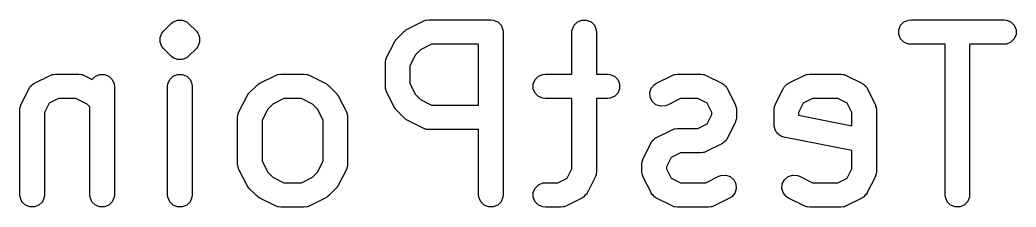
# Model space of a CAD drawing. Extents: x 2.55 to 11.37, y -10.03 to -5.53.
# Drawn here: x 2.8201 to 3.0603, y -8.0254 to -7.9801 of the extents above; entities that cross this region are included whole.
import ezdxf

# ---------------------------------------------------------------- set-up
doc = ezdxf.new("R2010")
doc.units = 0
doc.header["$MEASUREMENT"] = 0
doc.layers.add('BLACK', color=7, linetype='CONTINUOUS')

msp = doc.modelspace()

# ---------------------------------------------------------------- linework, layer by layer
at = {"layer": 'BLACK', "linetype": 'CONTINUOUS'}
for p, q in [((2.85469, -7.98288), (2.85657, -7.98101)), ((2.85657, -7.98101), (2.85701, -7.98064)), ((2.85701, -7.98064), (2.85808, -7.9802)), ((2.85808, -7.9802), (2.85923, -7.9802)), ((2.85923, -7.9802), (2.85923, -7.9802)), ((2.85923, -7.9802), (2.86029, -7.98064)), ((2.86029, -7.98064), (2.86074, -7.98101)), ((2.86074, -7.98101), (2.86262, -7.98288)), ((2.91358, -7.98233), (2.91733, -7.98045)), ((2.91733, -7.98045), (2.91787, -7.98025)), ((2.91787, -7.98025), (2.91797, -7.98024)), ((2.91797, -7.98024), (2.91807, -7.9802)), ((2.91807, -7.9802), (2.91865, -7.98014)), ((2.91865, -7.98014), (2.93364, -7.98014)), ((2.93364, -7.98014), (2.93422, -7.9802)), ((2.93422, -7.9802), (2.93529, -7.98064)), ((2.93529, -7.98064), (2.9361, -7.98145)), ((2.9361, -7.98145), (2.93654, -7.98252)), ((2.95325, -7.98252), (2.95369, -7.98145)), ((2.95369, -7.98145), (2.9545, -7.98064)), ((2.9545, -7.98064), (2.95557, -7.9802)), ((2.95557, -7.9802), (2.95672, -7.9802)), ((2.95672, -7.9802), (2.95778, -7.98064)), ((2.95778, -7.98064), (2.9586, -7.98145)), ((2.9586, -7.98145), (2.95904, -7.98252)), ((3.03199, -7.98252), (3.03243, -7.98145)), ((3.03243, -7.98145), (3.03324, -7.98064)), ((3.03324, -7.98064), (3.03431, -7.9802)), ((3.03431, -7.9802), (3.03488, -7.98014)), ((3.03488, -7.98014), (3.05738, -7.98014)), ((3.05738, -7.98014), (3.05796, -7.9802)), ((3.05796, -7.9802), (3.05902, -7.98064)), ((3.05902, -7.98064), (3.05983, -7.98145)), ((3.05983, -7.98145), (3.06028, -7.98252)), ((2.85388, -7.98439), (2.85432, -7.98333)), ((2.85432, -7.98333), (2.85469, -7.98288)), ((2.86262, -7.98288), (2.86298, -7.98333)), ((2.86298, -7.98333), (2.86313, -7.98367)), ((2.86313, -7.98367), (2.86342, -7.98439)), ((2.91093, -7.98476), (2.91281, -7.98288)), ((2.91281, -7.98288), (2.91304, -7.9827)), ((2.91304, -7.9827), (2.91309, -7.98264)), ((2.91309, -7.98264), (2.91318, -7.98258)), ((2.91318, -7.98258), (2.91326, -7.98251)), ((2.91326, -7.98251), (2.91333, -7.98249)), ((2.91333, -7.98249), (2.91358, -7.98233)), ((2.93654, -7.98252), (2.9366, -7.9831)), ((2.9366, -7.9831), (2.9366, -8.02247)), ((2.95319, -7.9831), (2.95325, -7.98252)), ((2.95319, -7.99327), (2.95319, -7.9831)), ((2.95904, -7.98252), (2.95909, -7.9831)), ((2.95909, -7.9831), (2.95909, -7.99327)), ((3.03199, -7.98367), (3.03199, -7.98252)), ((3.03243, -7.98474), (3.03199, -7.98367)), ((3.06028, -7.98367), (3.05983, -7.98474)), ((3.06028, -7.98252), (3.06028, -7.98367)), ((2.85388, -7.98555), (2.85388, -7.98439)), ((2.85432, -7.98661), (2.85388, -7.98555)), ((2.86342, -7.98555), (2.86298, -7.98661)), ((2.86342, -7.98439), (2.86342, -7.98555)), ((2.90851, -7.98927), (2.91038, -7.98552)), ((2.91038, -7.98552), (2.91054, -7.98528)), ((2.91054, -7.98528), (2.91057, -7.9852)), ((2.91057, -7.9852), (2.91063, -7.98512)), ((2.91063, -7.98512), (2.91069, -7.98503)), ((2.91069, -7.98503), (2.91075, -7.98498)), ((2.91075, -7.98498), (2.91093, -7.98476)), ((2.91934, -7.98605), (2.91665, -7.9874)), ((2.93069, -7.98605), (2.91934, -7.98605)), ((2.93069, -8.00076), (2.93069, -7.98605)), ((3.03324, -7.98555), (3.03243, -7.98474)), ((3.03431, -7.98599), (3.03324, -7.98555)), ((3.03488, -7.98605), (3.03431, -7.98599)), ((3.04318, -7.98605), (3.03488, -7.98605)), ((3.04318, -8.02247), (3.04318, -7.98605)), ((3.05738, -7.98605), (3.04908, -7.98605)), ((3.04908, -7.98605), (3.04908, -8.02247)), ((3.05796, -7.98599), (3.05738, -7.98605)), ((3.05902, -7.98555), (3.05796, -7.98599)), ((3.05983, -7.98474), (3.05902, -7.98555)), ((2.85469, -7.98706), (2.85432, -7.98661)), ((2.85657, -7.98893), (2.85469, -7.98706)), ((2.86262, -7.98706), (2.86074, -7.98893)), ((2.86298, -7.98661), (2.86262, -7.98706)), ((2.91545, -7.98859), (2.9141, -7.99129)), ((2.91665, -7.9874), (2.91545, -7.98859)), ((2.85701, -7.9893), (2.85657, -7.98893)), ((2.85808, -7.98974), (2.85701, -7.9893)), ((2.85923, -7.98974), (2.85808, -7.98974)), ((2.85808, -7.98974), (2.85808, -7.98974)), ((2.86029, -7.9893), (2.85923, -7.98974)), ((2.85923, -7.98974), (2.85923, -7.98974)), ((2.86074, -7.98893), (2.86029, -7.9893)), ((2.90819, -7.99059), (2.90825, -7.99002)), ((2.90819, -7.99622), (2.90819, -7.99059)), ((2.90825, -7.99002), (2.90829, -7.98992)), ((2.90829, -7.98992), (2.9083, -7.98981)), ((2.9083, -7.98981), (2.90851, -7.98927)), ((2.82359, -7.99545), (2.82734, -7.99358)), ((2.82734, -7.99358), (2.82788, -7.99337)), ((2.82788, -7.99337), (2.82798, -7.99336)), ((2.82798, -7.99336), (2.82808, -7.99332)), ((2.82808, -7.99332), (2.82866, -7.99327)), ((2.82866, -7.99327), (2.83428, -7.99327)), ((2.83428, -7.99327), (2.83486, -7.99332)), ((2.83486, -7.99332), (2.83496, -7.99336)), ((2.83496, -7.99336), (2.83506, -7.99337)), ((2.83506, -7.99337), (2.8356, -7.99358)), ((2.8356, -7.99358), (2.8375, -7.99453)), ((2.83827, -7.99376), (2.83933, -7.99332)), ((2.83933, -7.99332), (2.84048, -7.99332)), ((2.84048, -7.99332), (2.84155, -7.99376)), ((2.85701, -7.99376), (2.85808, -7.99332)), ((2.85808, -7.99332), (2.85923, -7.99332)), ((2.85923, -7.99332), (2.86029, -7.99376)), ((2.87796, -7.99545), (2.88171, -7.99358)), ((2.88171, -7.99358), (2.88225, -7.99337)), ((2.88225, -7.99337), (2.88235, -7.99336)), ((2.88235, -7.99336), (2.88245, -7.99332)), ((2.88245, -7.99332), (2.88303, -7.99327)), ((2.88303, -7.99327), (2.88865, -7.99327)), ((2.88865, -7.99327), (2.88923, -7.99332)), ((2.88923, -7.99332), (2.88932, -7.99336)), ((2.88932, -7.99336), (2.88943, -7.99337)), ((2.88943, -7.99337), (2.88997, -7.99358)), ((2.88997, -7.99358), (2.89372, -7.99545)), ((2.9141, -7.99129), (2.9141, -7.99552)), ((2.94513, -7.99376), (2.94619, -7.99332)), ((2.94619, -7.99332), (2.94677, -7.99327)), ((2.94677, -7.99327), (2.95319, -7.99327)), ((2.95909, -7.99327), (2.96177, -7.99327)), ((2.96177, -7.99327), (2.96234, -7.99332)), ((2.96234, -7.99332), (2.96341, -7.99376)), ((2.97357, -7.99545), (2.97732, -7.99358)), ((2.97732, -7.99358), (2.97786, -7.99337)), ((2.97786, -7.99337), (2.97797, -7.99336)), ((2.97797, -7.99336), (2.97806, -7.99332)), ((2.97806, -7.99332), (2.97864, -7.99327)), ((2.97864, -7.99327), (2.98426, -7.99327)), ((2.98426, -7.99327), (2.98484, -7.99332)), ((2.98484, -7.99332), (2.98494, -7.99336)), ((2.98494, -7.99336), (2.98504, -7.99337)), ((2.98504, -7.99337), (2.98558, -7.99358)), ((2.98558, -7.99358), (2.98933, -7.99545)), ((3.00544, -7.99545), (3.00919, -7.99358)), ((3.00919, -7.99358), (3.00973, -7.99337)), ((3.00973, -7.99337), (3.00984, -7.99336)), ((3.00984, -7.99336), (3.00993, -7.99332)), ((3.00993, -7.99332), (3.01051, -7.99327)), ((3.01051, -7.99327), (3.01801, -7.99327)), ((3.01801, -7.99327), (3.01859, -7.99332)), ((3.01859, -7.99332), (3.01868, -7.99336)), ((3.01868, -7.99336), (3.01879, -7.99337)), ((3.01879, -7.99337), (3.01933, -7.99358)), ((3.01933, -7.99358), (3.02308, -7.99545)), ((2.82258, -7.99628), (2.82286, -7.99604)), ((2.82286, -7.99604), (2.8231, -7.99576)), ((2.8231, -7.99576), (2.82339, -7.99558)), ((2.82339, -7.99558), (2.82345, -7.99553)), ((2.82345, -7.99553), (2.82349, -7.99551)), ((2.82349, -7.99551), (2.82359, -7.99545)), ((2.8375, -7.99453), (2.83827, -7.99376)), ((2.84155, -7.99376), (2.84236, -7.99458)), ((2.84236, -7.99458), (2.8428, -7.99564)), ((2.8428, -7.99564), (2.84286, -7.99622)), ((2.8557, -7.99622), (2.85576, -7.99564)), ((2.85576, -7.99564), (2.8562, -7.99458)), ((2.8562, -7.99458), (2.85701, -7.99376)), ((2.86029, -7.99376), (2.86111, -7.99458)), ((2.86111, -7.99458), (2.86155, -7.99564)), ((2.86155, -7.99564), (2.86161, -7.99622)), ((2.87531, -7.99788), (2.87719, -7.99601)), ((2.87719, -7.99601), (2.87741, -7.99582)), ((2.87741, -7.99582), (2.87747, -7.99576)), ((2.87747, -7.99576), (2.87756, -7.9957)), ((2.87756, -7.9957), (2.87764, -7.99564)), ((2.87764, -7.99564), (2.87771, -7.99561)), ((2.87771, -7.99561), (2.87796, -7.99545)), ((2.89372, -7.99545), (2.89397, -7.99561)), ((2.89397, -7.99561), (2.89404, -7.99564)), ((2.89404, -7.99564), (2.89412, -7.9957)), ((2.89412, -7.9957), (2.89421, -7.99576)), ((2.89421, -7.99576), (2.89426, -7.99582)), ((2.89426, -7.99582), (2.89449, -7.99601)), ((2.89449, -7.99601), (2.89636, -7.99788)), ((2.9141, -7.99552), (2.91545, -7.99822)), ((2.94387, -7.99564), (2.94431, -7.99458)), ((2.94387, -7.99679), (2.94387, -7.99564)), ((2.94431, -7.99458), (2.94513, -7.99376)), ((2.96341, -7.99376), (2.96422, -7.99458)), ((2.96422, -7.99458), (2.96466, -7.99564)), ((2.96466, -7.99564), (2.96466, -7.99679)), ((2.97232, -7.99663), (2.97308, -7.99576)), ((2.97308, -7.99576), (2.97357, -7.99545)), ((2.98933, -7.99545), (2.98943, -7.99551)), ((2.98943, -7.99551), (2.98948, -7.99553)), ((2.98948, -7.99553), (2.98953, -7.99558)), ((2.98953, -7.99558), (2.98982, -7.99576)), ((2.98982, -7.99576), (2.99007, -7.99604)), ((2.99007, -7.99604), (2.99035, -7.99628)), ((3.00443, -7.99628), (3.00471, -7.99604)), ((3.00471, -7.99604), (3.00495, -7.99576)), ((3.00495, -7.99576), (3.00524, -7.99558)), ((3.00524, -7.99558), (3.0053, -7.99553)), ((3.0053, -7.99553), (3.00534, -7.99551)), ((3.00534, -7.99551), (3.00544, -7.99545)), ((3.02308, -7.99545), (3.02318, -7.99551)), ((3.02318, -7.99551), (3.02322, -7.99553)), ((3.02322, -7.99553), (3.02328, -7.99558)), ((3.02328, -7.99558), (3.02357, -7.99576)), ((3.02357, -7.99576), (3.02381, -7.99604)), ((3.02381, -7.99604), (3.02409, -7.99628)), ((2.82039, -8.00052), (2.82227, -7.99677)), ((2.82227, -7.99677), (2.82233, -7.99668)), ((2.82233, -7.99668), (2.82234, -7.99663)), ((2.82234, -7.99663), (2.82239, -7.99657)), ((2.82239, -7.99657), (2.82258, -7.99628)), ((2.84286, -7.99622), (2.84286, -8.02247)), ((2.8557, -8.02247), (2.8557, -7.99622)), ((2.86161, -7.99622), (2.86161, -8.02247)), ((2.87476, -7.99865), (2.87492, -7.9984)), ((2.87492, -7.9984), (2.87495, -7.99833)), ((2.87495, -7.99833), (2.87501, -7.99825)), ((2.87501, -7.99825), (2.87507, -7.99816)), ((2.87507, -7.99816), (2.87513, -7.99811)), ((2.87513, -7.99811), (2.87531, -7.99788)), ((2.89636, -7.99788), (2.89655, -7.99811)), ((2.89655, -7.99811), (2.89661, -7.99816)), ((2.89661, -7.99816), (2.89666, -7.99825)), ((2.89666, -7.99825), (2.89673, -7.99833)), ((2.89673, -7.99833), (2.89676, -7.9984)), ((2.89676, -7.9984), (2.89692, -7.99865)), ((2.90825, -7.99679), (2.90819, -7.99622)), ((2.90829, -7.99689), (2.90825, -7.99679)), ((2.9083, -7.997), (2.90829, -7.99689)), ((2.90851, -7.99754), (2.9083, -7.997)), ((2.91038, -8.00129), (2.90851, -7.99754)), ((2.91545, -7.99822), (2.91665, -7.99942)), ((2.94431, -7.99786), (2.94387, -7.99679)), ((2.94513, -7.99867), (2.94431, -7.99786)), ((2.96422, -7.99786), (2.96341, -7.99867)), ((2.96466, -7.99679), (2.96422, -7.99786)), ((2.97196, -7.99772), (2.97232, -7.99663)), ((2.97204, -7.99887), (2.97196, -7.99772)), ((2.99035, -7.99628), (2.99053, -7.99657)), ((2.99053, -7.99657), (2.99058, -7.99663)), ((2.99058, -7.99663), (2.99059, -7.99668)), ((2.99059, -7.99668), (2.99065, -7.99677)), ((2.99065, -7.99677), (2.99253, -8.00052)), ((3.00224, -8.00052), (3.00412, -7.99677)), ((3.00412, -7.99677), (3.00418, -7.99668)), ((3.00418, -7.99668), (3.0042, -7.99663)), ((3.0042, -7.99663), (3.00424, -7.99657)), ((3.00424, -7.99657), (3.00443, -7.99628)), ((3.02409, -7.99628), (3.02427, -7.99657)), ((3.02427, -7.99657), (3.02432, -7.99663)), ((3.02432, -7.99663), (3.02434, -7.99668)), ((3.02434, -7.99668), (3.0244, -7.99677)), ((3.0244, -7.99677), (3.02627, -8.00052)), ((2.82019, -8.00106), (2.82039, -8.00052)), ((2.82711, -8.00029), (2.82599, -8.00254)), ((2.82935, -7.99917), (2.82711, -8.00029)), ((2.83359, -7.99917), (2.82935, -7.99917)), ((2.83628, -8.00052), (2.83359, -7.99917)), ((2.83695, -8.00119), (2.83628, -8.00052)), ((2.87289, -8.0024), (2.87476, -7.99865)), ((2.88103, -8.00052), (2.87983, -8.00172)), ((2.88372, -7.99917), (2.88103, -8.00052)), ((2.88795, -7.99917), (2.88372, -7.99917)), ((2.89065, -8.00052), (2.88795, -7.99917)), ((2.89185, -8.00172), (2.89065, -8.00052)), ((2.89692, -7.99865), (2.89879, -8.0024)), ((2.91665, -7.99942), (2.91934, -8.00076)), ((2.91934, -8.00076), (2.93069, -8.00076)), ((2.94619, -7.99911), (2.94513, -7.99867)), ((2.94677, -7.99917), (2.94619, -7.99911)), ((2.95319, -7.99917), (2.94677, -7.99917)), ((2.95319, -8.01614), (2.95319, -7.99917)), ((2.96177, -7.99917), (2.95909, -7.99917)), ((2.95909, -7.99917), (2.95909, -8.01684)), ((2.96234, -7.99911), (2.96177, -7.99917)), ((2.96341, -7.99867), (2.96234, -7.99911)), ((2.97256, -7.9999), (2.97204, -7.99887)), ((2.97343, -8.00066), (2.97256, -7.9999)), ((2.97452, -8.00102), (2.97343, -8.00066)), ((2.97621, -8.00073), (2.97567, -8.00094)), ((2.97934, -7.99917), (2.97621, -8.00073)), ((2.98357, -7.99917), (2.97934, -7.99917)), ((2.98581, -8.00029), (2.98357, -7.99917)), ((2.98693, -8.00254), (2.98581, -8.00029)), ((2.99253, -8.00052), (2.99274, -8.00106)), ((3.00204, -8.00106), (3.00224, -8.00052)), ((3.00896, -8.00029), (3.00784, -8.00254)), ((3.01121, -7.99917), (3.00896, -8.00029)), ((3.01731, -7.99917), (3.01121, -7.99917)), ((3.01956, -8.00029), (3.01731, -7.99917)), ((3.02068, -8.00254), (3.01956, -8.00029)), ((3.02627, -8.00052), (3.02648, -8.00106)), ((2.82008, -8.00184), (2.82014, -8.00127)), ((2.82008, -8.02247), (2.82008, -8.00184)), ((2.82014, -8.00127), (2.82018, -8.00117)), ((2.82018, -8.00117), (2.82019, -8.00106)), ((2.82599, -8.00254), (2.82599, -8.02247)), ((2.83695, -8.02247), (2.83695, -8.00119)), ((2.87257, -8.00372), (2.87263, -8.00314)), ((2.87263, -8.00314), (2.87267, -8.00304)), ((2.87267, -8.00304), (2.87268, -8.00294)), ((2.87268, -8.00294), (2.87289, -8.0024)), ((2.87983, -8.00172), (2.87848, -8.00441)), ((2.8932, -8.00441), (2.89185, -8.00172)), ((2.89879, -8.0024), (2.899, -8.00294)), ((2.899, -8.00294), (2.899, -8.00304)), ((2.899, -8.00304), (2.89905, -8.00314)), ((2.89905, -8.00314), (2.8991, -8.00372)), ((2.91054, -8.00154), (2.91038, -8.00129)), ((2.91057, -8.00161), (2.91054, -8.00154)), ((2.91063, -8.00169), (2.91057, -8.00161)), ((2.91069, -8.00178), (2.91063, -8.00169)), ((2.91075, -8.00183), (2.91069, -8.00178)), ((2.91093, -8.00206), (2.91075, -8.00183)), ((2.91281, -8.00393), (2.91093, -8.00206)), ((2.97567, -8.00094), (2.97452, -8.00102)), ((2.98581, -8.00527), (2.98693, -8.00302)), ((2.98693, -8.00302), (2.98693, -8.00254)), ((2.99274, -8.00106), (2.99274, -8.00117)), ((2.99274, -8.00117), (2.99278, -8.00127)), ((2.99278, -8.00127), (2.99284, -8.00184)), ((2.99284, -8.00184), (2.99284, -8.00372)), ((3.00193, -8.00184), (3.00199, -8.00127)), ((3.00193, -8.00559), (3.00193, -8.00184)), ((3.00199, -8.00127), (3.00203, -8.00117)), ((3.00203, -8.00117), (3.00204, -8.00106)), ((3.00784, -8.00254), (3.00784, -8.00317)), ((3.00784, -8.00317), (3.02068, -8.00574)), ((3.02068, -8.00574), (3.02068, -8.00254)), ((3.02648, -8.00106), (3.02649, -8.00117)), ((3.02649, -8.00117), (3.02653, -8.00127)), ((3.02653, -8.00127), (3.02659, -8.00184)), ((3.02659, -8.00184), (3.02659, -8.01684)), ((2.87257, -8.01497), (2.87257, -8.00372)), ((2.87848, -8.00441), (2.87848, -8.01427)), ((2.8932, -8.01427), (2.8932, -8.00441)), ((2.8991, -8.00372), (2.8991, -8.01497)), ((2.91304, -8.00412), (2.91281, -8.00393)), ((2.91309, -8.00418), (2.91304, -8.00412)), ((2.91318, -8.00423), (2.91309, -8.00418)), ((2.91326, -8.0043), (2.91318, -8.00423)), ((2.91333, -8.00433), (2.91326, -8.0043)), ((2.91358, -8.00448), (2.91333, -8.00433)), ((2.91733, -8.00636), (2.91358, -8.00448)), ((2.98357, -8.00639), (2.98581, -8.00527)), ((2.99253, -8.00504), (2.99065, -8.00879)), ((2.99274, -8.0045), (2.99253, -8.00504)), ((2.99278, -8.00429), (2.99274, -8.00439)), ((2.99274, -8.00439), (2.99274, -8.0045)), ((2.99284, -8.00372), (2.99278, -8.00429)), ((3.00199, -8.00617), (3.00193, -8.00559)), ((2.91787, -8.00657), (2.91733, -8.00636)), ((2.91797, -8.00657), (2.91787, -8.00657)), ((2.91807, -8.00661), (2.91797, -8.00657)), ((2.91865, -8.00667), (2.91807, -8.00661)), ((2.93069, -8.00667), (2.91865, -8.00667)), ((2.93069, -8.02247), (2.93069, -8.00667)), ((2.97357, -8.00858), (2.97732, -8.0067)), ((2.97732, -8.0067), (2.97786, -8.00649)), ((2.97786, -8.00649), (2.97797, -8.00649)), ((2.97797, -8.00649), (2.97806, -8.00645)), ((2.97806, -8.00645), (2.97864, -8.00639)), ((2.97864, -8.00639), (2.98357, -8.00639)), ((3.0021, -8.00644), (3.00199, -8.00617)), ((3.00216, -8.00672), (3.0021, -8.00644)), ((3.00232, -8.00696), (3.00216, -8.00672)), ((3.00243, -8.00723), (3.00232, -8.00696)), ((3.00264, -8.00744), (3.00243, -8.00723)), ((3.0028, -8.00768), (3.00264, -8.00744)), ((3.00304, -8.00784), (3.0028, -8.00768)), ((3.00325, -8.00805), (3.00304, -8.00784)), ((3.00351, -8.00816), (3.00325, -8.00805)), ((2.97037, -8.01365), (2.97225, -8.0099)), ((2.97225, -8.0099), (2.97231, -8.0098)), ((2.97231, -8.0098), (2.97232, -8.00975)), ((2.97232, -8.00975), (2.97237, -8.0097)), ((2.97237, -8.0097), (2.97256, -8.00941)), ((2.97256, -8.00941), (2.97284, -8.00916)), ((2.97284, -8.00916), (2.97308, -8.00888)), ((2.97308, -8.00888), (2.97337, -8.0087)), ((2.97337, -8.0087), (2.97343, -8.00865)), ((2.97343, -8.00865), (2.97347, -8.00864)), ((2.97347, -8.00864), (2.97357, -8.00858)), ((2.98933, -8.01011), (2.98558, -8.01198)), ((2.98943, -8.01005), (2.98933, -8.01011)), ((2.98948, -8.01003), (2.98943, -8.01005)), ((2.98953, -8.00998), (2.98948, -8.01003)), ((2.98982, -8.0098), (2.98953, -8.00998)), ((2.99007, -8.00952), (2.98982, -8.0098)), ((2.99035, -8.00928), (2.99007, -8.00952)), ((2.99053, -8.00899), (2.99035, -8.00928)), ((2.99058, -8.00893), (2.99053, -8.00899)), ((2.99059, -8.00888), (2.99058, -8.00893)), ((2.99065, -8.00879), (2.99059, -8.00888)), ((3.00375, -8.00832), (3.00351, -8.00816)), ((3.00431, -8.00849), (3.00375, -8.00832)), ((3.02068, -8.01176), (3.00431, -8.00849)), ((2.97934, -8.01229), (2.97709, -8.01342)), ((2.98426, -8.01229), (2.97934, -8.01229)), ((2.98484, -8.01224), (2.98426, -8.01229)), ((2.98494, -8.0122), (2.98484, -8.01224)), ((2.98504, -8.01219), (2.98494, -8.0122)), ((2.98558, -8.01198), (2.98504, -8.01219)), ((3.02068, -8.01614), (3.02068, -8.01176)), ((2.87263, -8.01554), (2.87257, -8.01497)), ((2.87848, -8.01427), (2.87983, -8.01697)), ((2.89185, -8.01697), (2.8932, -8.01427)), ((2.8991, -8.01497), (2.89905, -8.01554)), ((2.97006, -8.01497), (2.97012, -8.01439)), ((2.97006, -8.01684), (2.97006, -8.01497)), ((2.97012, -8.01439), (2.97016, -8.01429)), ((2.97016, -8.01429), (2.97017, -8.01419)), ((2.97017, -8.01419), (2.97037, -8.01365)), ((2.97709, -8.01342), (2.97597, -8.01566)), ((2.87267, -8.01564), (2.87263, -8.01554)), ((2.87268, -8.01575), (2.87267, -8.01564)), ((2.87289, -8.01629), (2.87268, -8.01575)), ((2.87476, -8.02004), (2.87289, -8.01629)), ((2.87983, -8.01697), (2.88103, -8.01816)), ((2.89065, -8.01816), (2.89185, -8.01697)), ((2.89879, -8.01629), (2.89692, -8.02004)), ((2.899, -8.01575), (2.89879, -8.01629)), ((2.89905, -8.01554), (2.899, -8.01564)), ((2.899, -8.01564), (2.899, -8.01575)), ((2.95207, -8.01839), (2.95319, -8.01614)), ((2.95899, -8.01762), (2.95878, -8.01816)), ((2.959, -8.01752), (2.95899, -8.01762)), ((2.95904, -8.01742), (2.959, -8.01752)), ((2.95909, -8.01684), (2.95904, -8.01742)), ((2.97012, -8.01742), (2.97006, -8.01684)), ((2.97016, -8.01752), (2.97012, -8.01742)), ((2.97017, -8.01762), (2.97016, -8.01752)), ((2.97037, -8.01816), (2.97017, -8.01762)), ((2.97597, -8.01566), (2.97597, -8.01614)), ((2.97597, -8.01614), (2.97709, -8.01839)), ((2.98911, -8.01774), (2.99026, -8.01766)), ((2.99026, -8.01766), (2.99135, -8.01803)), ((3.0053, -8.01803), (3.00639, -8.01766)), ((3.00639, -8.01766), (3.00754, -8.01774)), ((3.01956, -8.01839), (3.02068, -8.01614)), ((3.02648, -8.01762), (3.02627, -8.01816)), ((3.02649, -8.01752), (3.02648, -8.01762)), ((3.02653, -8.01742), (3.02649, -8.01752)), ((3.02659, -8.01684), (3.02653, -8.01742)), ((2.87492, -8.02028), (2.87476, -8.02004)), ((2.88103, -8.01816), (2.88372, -8.01951)), ((2.88372, -8.01951), (2.88795, -8.01951)), ((2.88795, -8.01951), (2.89065, -8.01816)), ((2.89692, -8.02004), (2.89676, -8.02028)), ((2.94431, -8.02082), (2.94513, -8.02001)), ((2.94513, -8.02001), (2.94619, -8.01957)), ((2.94619, -8.01957), (2.94677, -8.01951)), ((2.94677, -8.01951), (2.94982, -8.01951)), ((2.94982, -8.01951), (2.95207, -8.01839)), ((2.95878, -8.01816), (2.95691, -8.02191)), ((2.97225, -8.02191), (2.97037, -8.01816)), ((2.97709, -8.01839), (2.97934, -8.01951)), ((2.97934, -8.01951), (2.98544, -8.01951)), ((2.98544, -8.01951), (2.98857, -8.01795)), ((2.98857, -8.01795), (2.98911, -8.01774)), ((2.99135, -8.01803), (2.99222, -8.01878)), ((2.99222, -8.01878), (2.99274, -8.01981)), ((2.99274, -8.01981), (2.99282, -8.02096)), ((3.00383, -8.02096), (3.00391, -8.01981)), ((3.00391, -8.01981), (3.00443, -8.01878)), ((3.00443, -8.01878), (3.0053, -8.01803)), ((3.00754, -8.01774), (3.00808, -8.01795)), ((3.00808, -8.01795), (3.01121, -8.01951)), ((3.01121, -8.01951), (3.01731, -8.01951)), ((3.01731, -8.01951), (3.01956, -8.01839)), ((3.02627, -8.01816), (3.0244, -8.02191)), ((2.82014, -8.02304), (2.82008, -8.02247)), ((2.82599, -8.02247), (2.82593, -8.02304)), ((2.83701, -8.02304), (2.83695, -8.02247)), ((2.84286, -8.02247), (2.8428, -8.02304)), ((2.85576, -8.02304), (2.8557, -8.02247)), ((2.86161, -8.02247), (2.86155, -8.02304)), ((2.87495, -8.02036), (2.87492, -8.02028)), ((2.87501, -8.02044), (2.87495, -8.02036)), ((2.87507, -8.02053), (2.87501, -8.02044)), ((2.87513, -8.02058), (2.87507, -8.02053)), ((2.87531, -8.0208), (2.87513, -8.02058)), ((2.87719, -8.02268), (2.87531, -8.0208)), ((2.89636, -8.0208), (2.89449, -8.02268)), ((2.89655, -8.02058), (2.89636, -8.0208)), ((2.89661, -8.02053), (2.89655, -8.02058)), ((2.89666, -8.02044), (2.89661, -8.02053)), ((2.89673, -8.02036), (2.89666, -8.02044)), ((2.89676, -8.02028), (2.89673, -8.02036)), ((2.93075, -8.02304), (2.93069, -8.02247)), ((2.9366, -8.02247), (2.93654, -8.02304)), ((2.94387, -8.02189), (2.94431, -8.02082)), ((2.94387, -8.02304), (2.94387, -8.02189)), ((2.9566, -8.0224), (2.95632, -8.02264)), ((2.95678, -8.02211), (2.9566, -8.0224)), ((2.95683, -8.02205), (2.95678, -8.02211)), ((2.95685, -8.02201), (2.95683, -8.02205)), ((2.95691, -8.02191), (2.95685, -8.02201)), ((2.97231, -8.02201), (2.97225, -8.02191)), ((2.97232, -8.02205), (2.97231, -8.02201)), ((2.97237, -8.02211), (2.97232, -8.02205)), ((2.97256, -8.0224), (2.97237, -8.02211)), ((2.97284, -8.02264), (2.97256, -8.0224)), ((2.99245, -8.02205), (2.9917, -8.02292)), ((2.99282, -8.02096), (2.99245, -8.02205)), ((3.0042, -8.02205), (3.00383, -8.02096)), ((3.00495, -8.02292), (3.0042, -8.02205)), ((3.02409, -8.0224), (3.02381, -8.02264)), ((3.02427, -8.02211), (3.02409, -8.0224)), ((3.02432, -8.02205), (3.02427, -8.02211)), ((3.02434, -8.02201), (3.02432, -8.02205)), ((3.0244, -8.02191), (3.02434, -8.02201)), ((3.04323, -8.02304), (3.04318, -8.02247)), ((3.04908, -8.02247), (3.04903, -8.02304)), ((2.82058, -8.02411), (2.82014, -8.02304)), ((2.82139, -8.02492), (2.82058, -8.02411)), ((2.82549, -8.02411), (2.82467, -8.02492)), ((2.82593, -8.02304), (2.82549, -8.02411)), ((2.83745, -8.02411), (2.83701, -8.02304)), ((2.83827, -8.02492), (2.83745, -8.02411)), ((2.84236, -8.02411), (2.84155, -8.02492)), ((2.8428, -8.02304), (2.84236, -8.02411)), ((2.8562, -8.02411), (2.85576, -8.02304)), ((2.85701, -8.02492), (2.8562, -8.02411)), ((2.86111, -8.02411), (2.86029, -8.02492)), ((2.86155, -8.02304), (2.86111, -8.02411)), ((2.87741, -8.02286), (2.87719, -8.02268)), ((2.87747, -8.02292), (2.87741, -8.02286)), ((2.87756, -8.02298), (2.87747, -8.02292)), ((2.87764, -8.02305), (2.87756, -8.02298)), ((2.87771, -8.02308), (2.87764, -8.02305)), ((2.87796, -8.02323), (2.87771, -8.02308)), ((2.88171, -8.02511), (2.87796, -8.02323)), ((2.89372, -8.02323), (2.88997, -8.02511)), ((2.89397, -8.02308), (2.89372, -8.02323)), ((2.89404, -8.02305), (2.89397, -8.02308)), ((2.89412, -8.02298), (2.89404, -8.02305)), ((2.89421, -8.02292), (2.89412, -8.02298)), ((2.89426, -8.02286), (2.89421, -8.02292)), ((2.89449, -8.02268), (2.89426, -8.02286)), ((2.93119, -8.02411), (2.93075, -8.02304)), ((2.932, -8.02492), (2.93119, -8.02411)), ((2.9361, -8.02411), (2.93529, -8.02492)), ((2.93654, -8.02304), (2.9361, -8.02411)), ((2.94431, -8.02411), (2.94387, -8.02304)), ((2.94513, -8.02492), (2.94431, -8.02411)), ((2.95559, -8.02323), (2.95184, -8.02511)), ((2.95568, -8.02317), (2.95559, -8.02323)), ((2.95573, -8.02316), (2.95568, -8.02317)), ((2.95579, -8.02311), (2.95573, -8.02316)), ((2.95608, -8.02292), (2.95579, -8.02311)), ((2.95632, -8.02264), (2.95608, -8.02292)), ((2.97308, -8.02292), (2.97284, -8.02264)), ((2.97337, -8.02311), (2.97308, -8.02292)), ((2.97343, -8.02316), (2.97337, -8.02311)), ((2.97347, -8.02317), (2.97343, -8.02316)), ((2.97357, -8.02323), (2.97347, -8.02317)), ((2.97732, -8.02511), (2.97357, -8.02323)), ((2.99121, -8.02323), (2.98746, -8.02511)), ((2.9917, -8.02292), (2.99121, -8.02323)), ((3.00544, -8.02323), (3.00495, -8.02292)), ((3.00919, -8.02511), (3.00544, -8.02323)), ((3.02308, -8.02323), (3.01933, -8.02511)), ((3.02318, -8.02317), (3.02308, -8.02323)), ((3.02322, -8.02316), (3.02318, -8.02317)), ((3.02328, -8.02311), (3.02322, -8.02316)), ((3.02357, -8.02292), (3.02328, -8.02311)), ((3.02381, -8.02264), (3.02357, -8.02292)), ((3.04368, -8.02411), (3.04323, -8.02304)), ((3.04449, -8.02492), (3.04368, -8.02411)), ((3.04859, -8.02411), (3.04777, -8.02492)), ((3.04903, -8.02304), (3.04859, -8.02411)), ((2.82246, -8.02536), (2.82139, -8.02492)), ((2.82361, -8.02536), (2.82246, -8.02536)), ((2.82467, -8.02492), (2.82361, -8.02536)), ((2.83933, -8.02536), (2.83827, -8.02492)), ((2.84048, -8.02536), (2.83933, -8.02536)), ((2.84155, -8.02492), (2.84048, -8.02536)), ((2.85808, -8.02536), (2.85701, -8.02492)), ((2.85923, -8.02536), (2.85808, -8.02536)), ((2.86029, -8.02492), (2.85923, -8.02536)), ((2.88225, -8.02531), (2.88171, -8.02511)), ((2.88235, -8.02532), (2.88225, -8.02531)), ((2.88245, -8.02536), (2.88235, -8.02532)), ((2.88303, -8.02542), (2.88245, -8.02536)), ((2.88865, -8.02542), (2.88303, -8.02542)), ((2.88923, -8.02536), (2.88865, -8.02542)), ((2.88932, -8.02532), (2.88923, -8.02536)), ((2.88943, -8.02531), (2.88932, -8.02532)), ((2.88997, -8.02511), (2.88943, -8.02531)), ((2.93307, -8.02536), (2.932, -8.02492)), ((2.93422, -8.02536), (2.93307, -8.02536)), ((2.93529, -8.02492), (2.93422, -8.02536)), ((2.94619, -8.02536), (2.94513, -8.02492)), ((2.94677, -8.02542), (2.94619, -8.02536)), ((2.95052, -8.02542), (2.94677, -8.02542)), ((2.95109, -8.02536), (2.95052, -8.02542)), ((2.95119, -8.02532), (2.95109, -8.02536)), ((2.9513, -8.02531), (2.95119, -8.02532)), ((2.95184, -8.02511), (2.9513, -8.02531)), ((2.97786, -8.02531), (2.97732, -8.02511)), ((2.97797, -8.02532), (2.97786, -8.02531)), ((2.97806, -8.02536), (2.97797, -8.02532)), ((2.97864, -8.02542), (2.97806, -8.02536)), ((2.98614, -8.02542), (2.97864, -8.02542)), ((2.98671, -8.02536), (2.98614, -8.02542)), ((2.98681, -8.02532), (2.98671, -8.02536)), ((2.98692, -8.02531), (2.98681, -8.02532)), ((2.98746, -8.02511), (2.98692, -8.02531)), ((3.00973, -8.02531), (3.00919, -8.02511)), ((3.00984, -8.02532), (3.00973, -8.02531)), ((3.00993, -8.02536), (3.00984, -8.02532)), ((3.01051, -8.02542), (3.00993, -8.02536)), ((3.01801, -8.02542), (3.01051, -8.02542)), ((3.01859, -8.02536), (3.01801, -8.02542)), ((3.01868, -8.02532), (3.01859, -8.02536)), ((3.01879, -8.02531), (3.01868, -8.02532)), ((3.01933, -8.02511), (3.01879, -8.02531)), ((3.04555, -8.02536), (3.04449, -8.02492)), ((3.04671, -8.02536), (3.04555, -8.02536)), ((3.04777, -8.02492), (3.04671, -8.02536))]:
    msp.add_line(p, q, dxfattribs=at)

doc.saveas('drawing.dxf')
